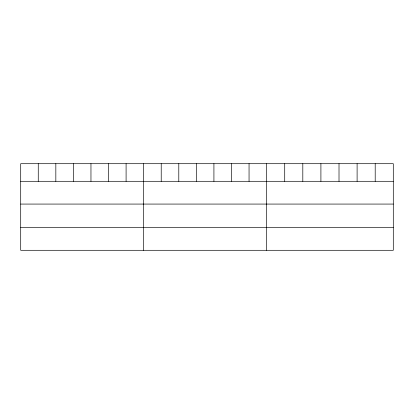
<?xml version="1.0" encoding="UTF-8"?>
<svg xmlns="http://www.w3.org/2000/svg" width="414" height="414" viewBox="0 0 414 414"><rect width="100%" height="100%" fill="white"/><g stroke="black" fill="none" stroke-linecap="round" stroke-linejoin="round"><path stroke-width="0.62" d="M393.3 181.301L393.3 250.299L20.7 250.299L20.7 163.701L393.3 163.701L393.3 181.301L20.7 181.301M20.7 204.071L393.3 204.071M20.7 227.529L393.3 227.529M375.203 163.701L375.203 181.301M357.106 163.701L357.106 181.301M339.009 163.701L339.009 181.301M320.907 163.701L320.907 181.301M302.81 163.701L302.81 181.301M284.713 163.701L284.713 181.301M266.616 163.701L266.616 250.299M249.052 163.701L249.052 181.301M231.483 163.701L231.483 181.301M213.919 163.701L213.919 181.301M196.355 163.701L196.355 181.301M178.791 163.701L178.791 181.301M161.222 163.701L161.222 181.301M143.658 163.701L143.658 250.299M126.094 163.701L126.094 181.301M108.525 163.701L108.525 181.301M90.961 163.701L90.961 181.301M73.397 163.701L73.397 181.301M55.833 163.701L55.833 181.301M38.264 163.701L38.264 181.301"/></g></svg>
